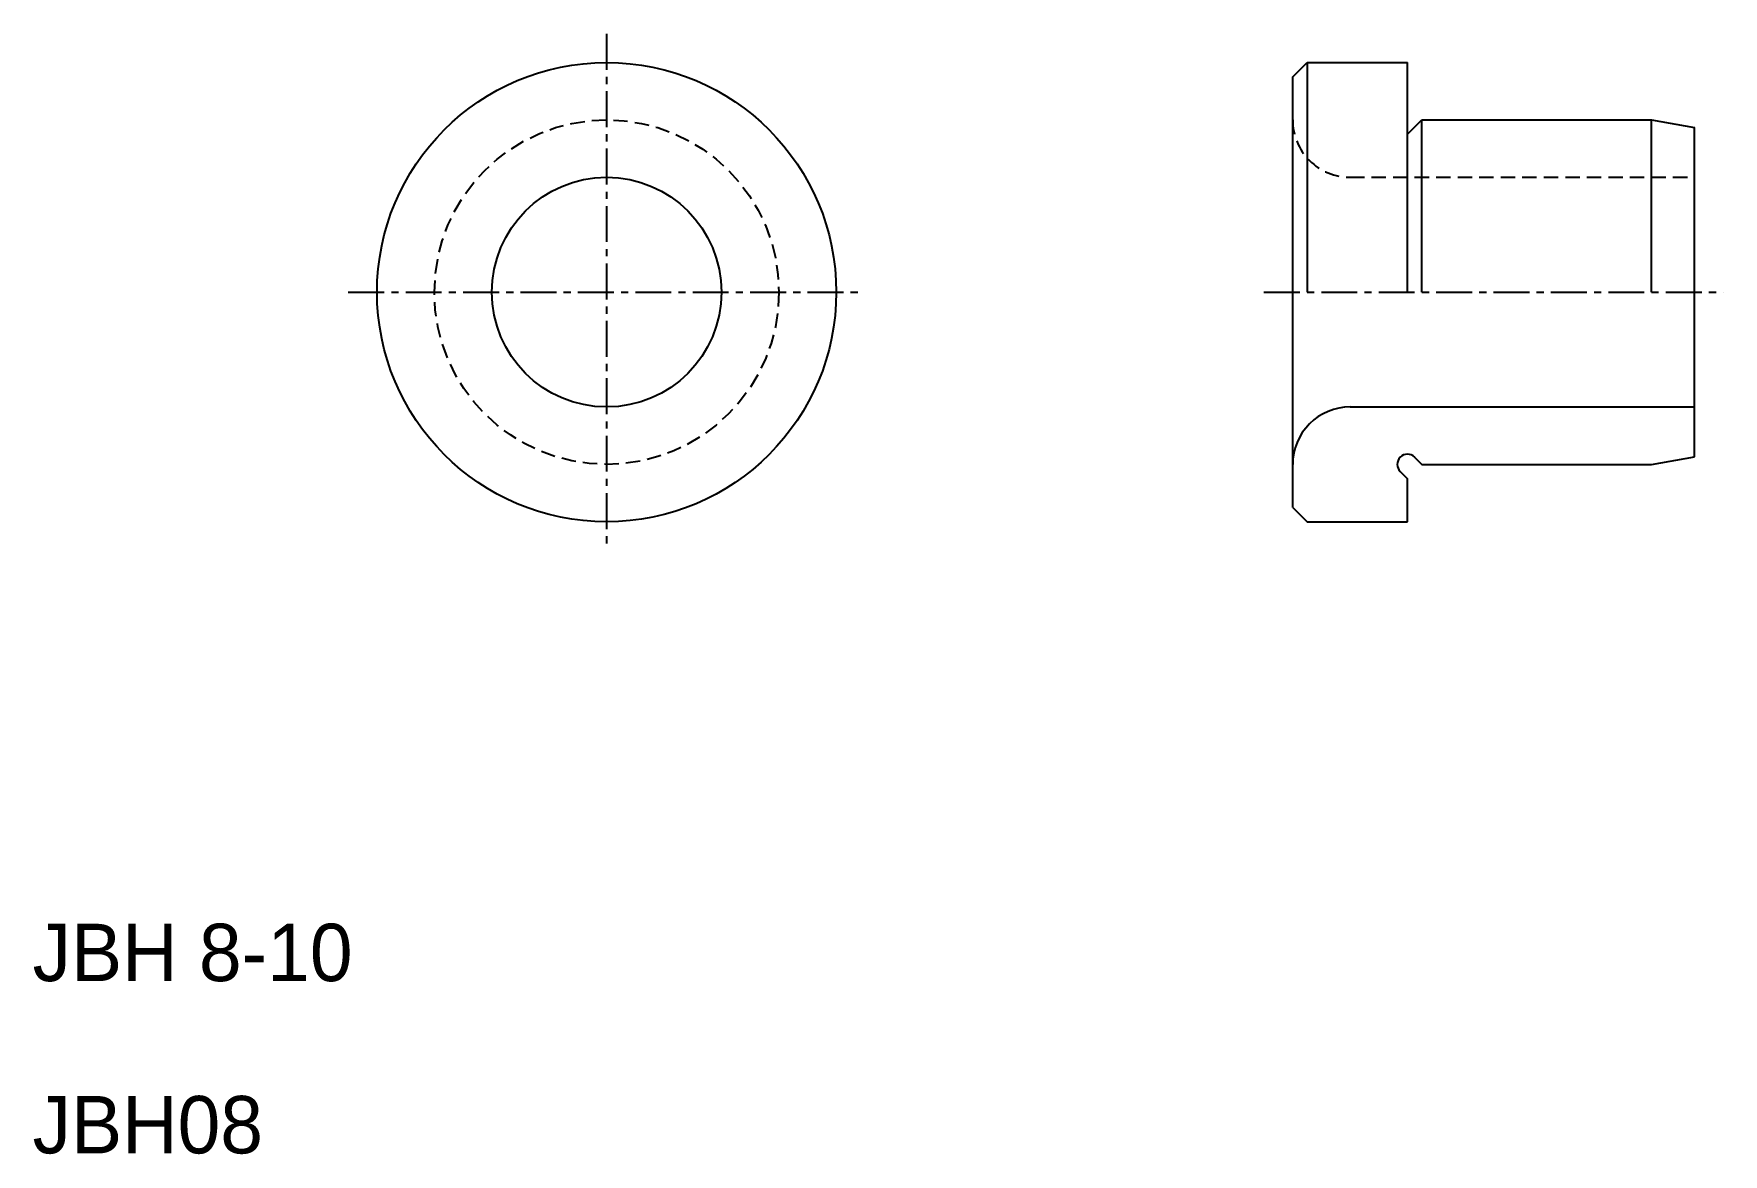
# Model space of a CAD drawing. Extents: x 10 to 68.9, y 10 to 49.
import ezdxf

# ---------------------------------------------------------------- set-up
doc = ezdxf.new("R2010")
doc.units = 0
doc.linetypes.add('CENTER', pattern=[2, 1.25, -0.25, 0.25, -0.25])
doc.linetypes.add('DASHED', pattern=[0.75, 0.5, -0.25])
doc.layers.get('0').update_dxf_attribs({"linetype": 'CONTINUOUS'})
doc.layers.add('CENTER', color=1, linetype='CENTER')

msp = doc.modelspace()

# ---------------------------------------------------------------- linework, layer by layer
at = {"color": 7, "linetype": 'CONTINUOUS'}
for p, q in [((53.9, 47.5), (54.4, 48)), ((54.4, 48), (54.4, 40)), ((54.4, 48), (57.9, 48)), ((57.9, 40), (57.9, 48)), ((53.9, 32.5), (53.9, 47.5)), ((57.9, 45.5), (58.4, 46)), ((58.4, 46), (66.4, 46)), ((58.4, 40), (58.4, 46)), ((66.4, 40), (66.4, 46)), ((66.4, 46), (67.9, 45.736)), ((67.9, 34.264), (67.9, 45.736)), ((55.9, 36), (67.9, 36)), ((58.15, 34.25), (58.4, 34)), ((66.4, 34), (67.9, 34.264)), ((57.65, 33.75), (57.9, 33.5)), ((58.4, 34), (66.4, 34)), ((60.4, 34), (60.4, 34)), ((62.4, 34), (62.4, 34)), ((57.9, 32), (57.9, 33.5)), ((53.9, 32.5), (54.4, 32)), ((54.4, 32), (57.9, 32))]:
    msp.add_line(p, q, dxfattribs=at)
at = {"color": 3, "linetype": 'DASHED'}
msp.add_line((55.9, 44), (67.9, 44), dxfattribs=at)
at = {"color": 7, "linetype": 'CONTINUOUS'}
for radius in [8, 4]:
    msp.add_circle((30, 40), radius, dxfattribs=at)
at = {"color": 3, "linetype": 'DASHED'}
msp.add_circle((30, 40), 6, dxfattribs=at)
msp.add_arc((55.9, 46), 2, 179.99999, 270, dxfattribs=at)
at = {"color": 7, "linetype": 'CONTINUOUS'}
for centre, radius, start, end in [((55.9, 34), 2, 90, 180.00001), ((57.9, 34), 0.354, 45, 225)]:
    msp.add_arc(centre, radius, start, end, dxfattribs=at)
at = {"layer": 'CENTER', "color": 1, "linetype": 'CENTER'}
for p, q in [((30, 49), (30, 31)), ((21, 40), (39, 40)), ((52.9, 40), (68.9, 40))]:
    msp.add_line(p, q, dxfattribs=at)

# ---------------------------------------------------------------- texts
at = {"color": 7, "linetype": 'CONTINUOUS'}
for s, p in [('JBH 8-10', (10, 16)), ('JBH08', (10, 10))]:
    msp.add_text(s, height=2, dxfattribs=at).set_placement(p)

doc.saveas('drawing.dxf')
